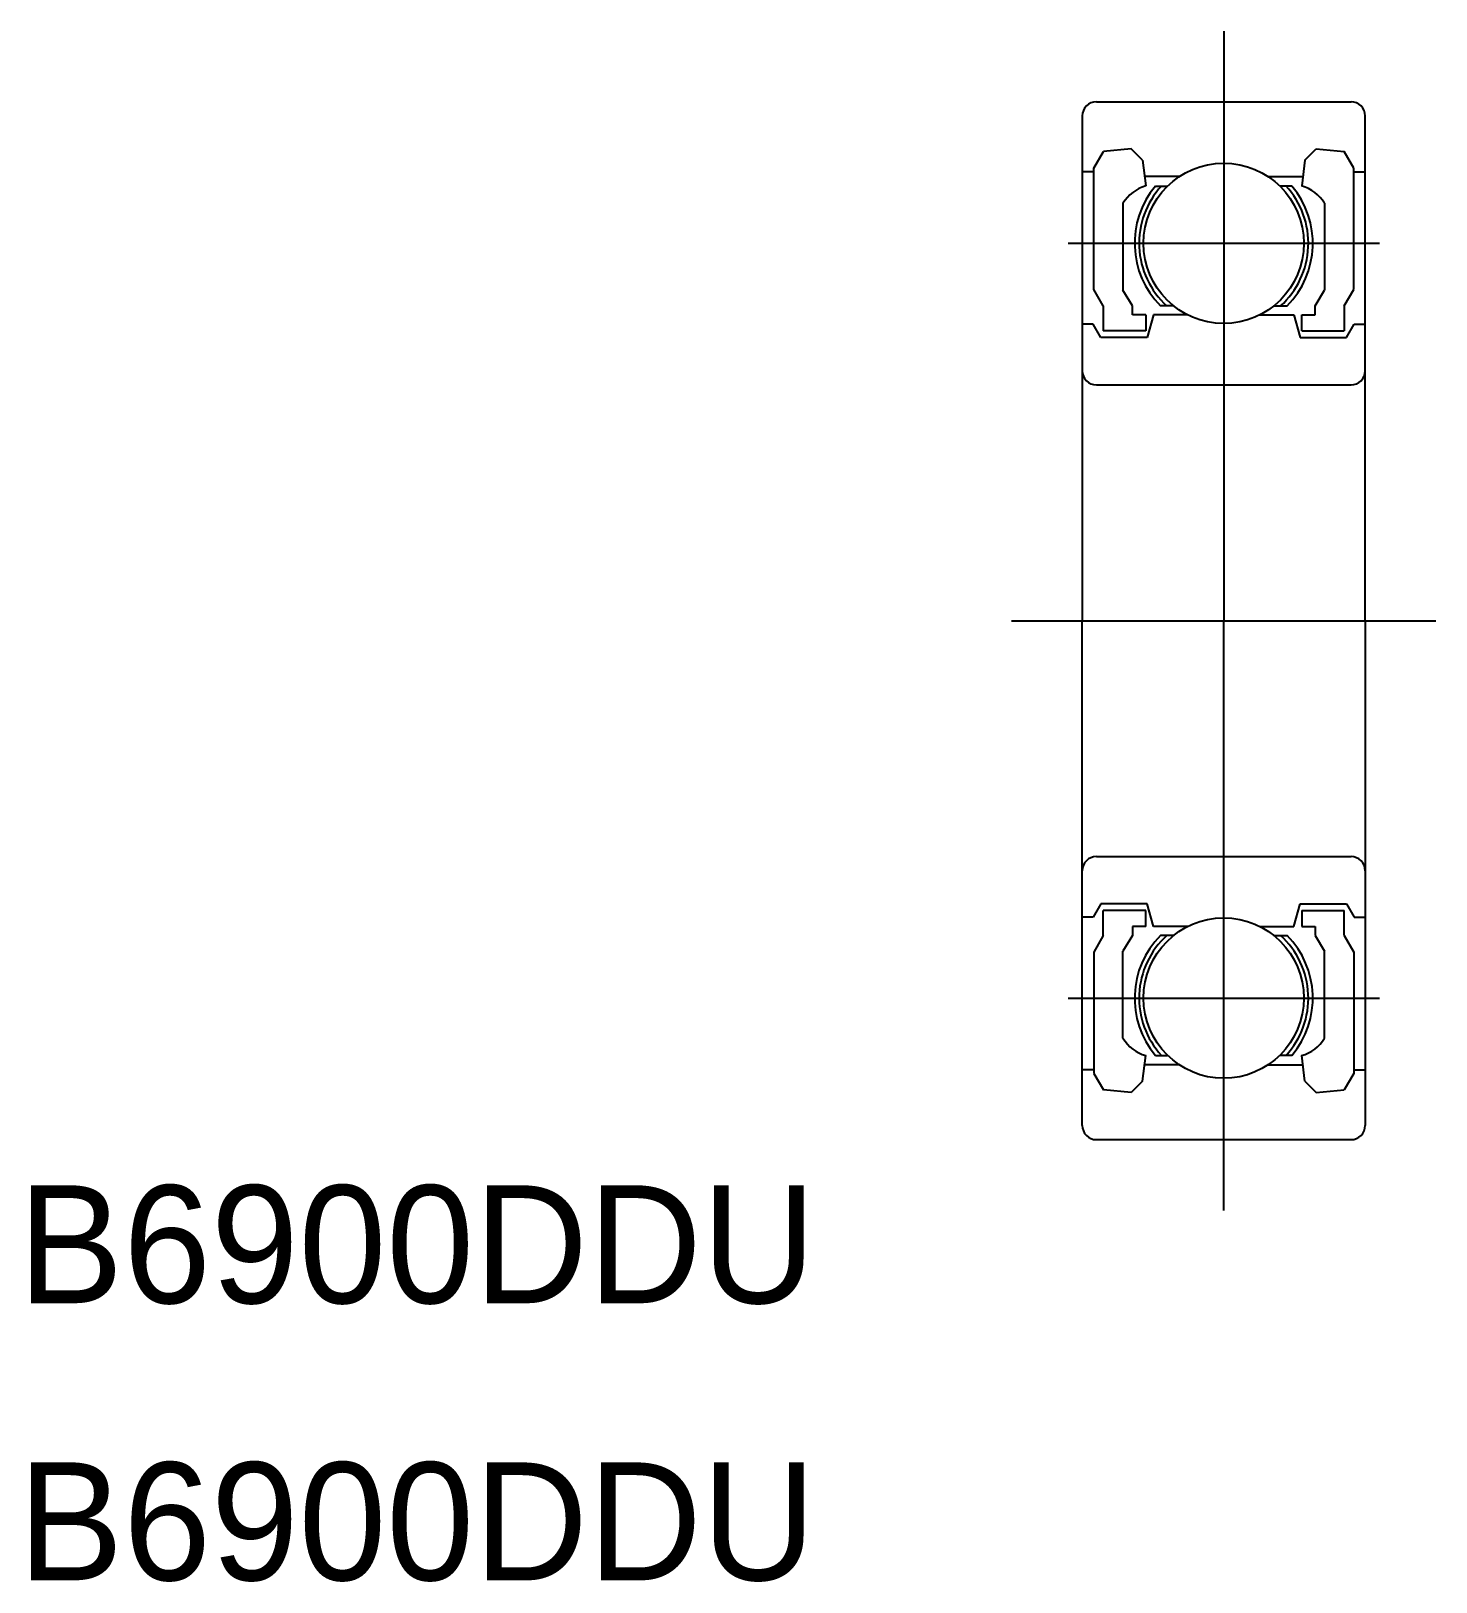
# Model space of a CAD drawing. Extents: x 731.6 to 761.3, y 605.8 to 638.7.
import ezdxf

# ---------------------------------------------------------------- set-up
doc = ezdxf.new("R2010")
doc.units = 0
doc.linetypes.add('CENTER', pattern=[50.8, 31.75, -6.35, 6.35, -6.35])
doc.layers.get('0').update_dxf_attribs({"linetype": 'CONTINUOUS'})
doc.layers.add('CENTER', color=1, linetype='CENTER')

# ---------------------------------------------------------------- blocks, each defined once
blk = doc.blocks.new('*U2')
at = {"color": 7, "linetype": 'CONTINUOUS'}
blk.add_text('B6900DDU', height=2.5, dxfattribs=at).set_placement((731.289, 611.724))
blk = doc.blocks.new('*U3')
at = {"color": 7, "linetype": 'CONTINUOUS'}
blk.add_text('B6900DDU', height=2.5, dxfattribs=at).set_placement((731.289, 605.851))

msp = doc.modelspace()

# ---------------------------------------------------------------- linework, layer by layer
for p, q in [((754.15, 637.192), (759.55, 637.192)), ((753.85, 636.892), (753.85, 626.192)), ((759.85, 626.192), (759.85, 636.892)), ((755.403, 635.406), (755.66, 635.406)), ((755.403, 635.406), (755.66, 635.406)), ((758.297, 635.406), (758.04, 635.406)), ((758.297, 635.406), (758.04, 635.406)), ((756.083, 632.675), (755.363, 632.675)), ((755.789, 632.864), (755.507, 632.864)), ((757.617, 632.675), (758.337, 632.675)), ((757.911, 632.864), (758.193, 632.864)), ((754.15, 631.192), (759.55, 631.192)), ((753.85, 615.492), (753.85, 626.192)), ((759.85, 626.192), (759.85, 615.492)), ((754.15, 621.192), (759.55, 621.192)), ((756.083, 619.709), (755.363, 619.709)), ((755.789, 619.52), (755.507, 619.52)), ((757.617, 619.709), (758.337, 619.709)), ((757.911, 619.52), (758.193, 619.52)), ((755.403, 616.978), (755.66, 616.978)), ((755.403, 616.978), (755.66, 616.978)), ((758.297, 616.978), (758.04, 616.978)), ((758.297, 616.978), (758.04, 616.978)), ((754.15, 615.192), (759.55, 615.192))]:
    msp.add_line(p, q)
at = {"color": 7, "linetype": 'CONTINUOUS'}
for p, q in [((754.888, 636.192), (754.298, 636.14)), ((755.128, 635.952), (754.888, 636.192)), ((758.572, 635.952), (758.812, 636.192)), ((758.812, 636.192), (759.402, 636.14)), ((754.095, 635.787), (754.298, 636.14)), ((755.128, 635.952), (755.197, 635.41)), ((758.572, 635.952), (758.503, 635.41)), ((759.605, 635.787), (759.402, 636.14)), ((754.095, 635.71), (753.85, 635.71)), ((754.095, 633.216), (754.095, 635.787)), ((755.91, 635.608), (755.172, 635.608)), ((757.79, 635.608), (758.528, 635.608)), ((759.605, 633.216), (759.605, 635.787)), ((759.605, 635.71), (759.85, 635.71)), ((754.713, 635.042), (754.713, 633.196)), ((758.987, 635.042), (758.987, 633.196)), ((754.296, 632.864), (754.095, 633.216)), ((759.404, 632.864), (759.605, 633.216)), ((754.914, 632.864), (754.713, 633.196)), ((758.786, 632.864), (758.987, 633.196)), ((754.296, 632.864), (754.296, 632.333)), ((754.914, 632.675), (754.914, 632.864)), ((755.197, 632.675), (754.914, 632.675)), ((755.197, 632.675), (755.197, 632.333)), ((755.363, 632.675), (755.227, 632.192)), ((758.337, 632.675), (758.472, 632.192)), ((758.503, 632.333), (758.503, 632.675)), ((758.503, 632.675), (758.786, 632.675)), ((758.786, 632.675), (758.786, 632.864)), ((759.404, 632.864), (759.404, 632.333)), ((754.083, 632.475), (753.85, 632.475)), ((754.247, 632.192), (754.083, 632.475)), ((755.197, 632.333), (754.296, 632.333)), ((758.503, 632.333), (759.404, 632.333)), ((759.453, 632.192), (759.617, 632.475)), ((759.617, 632.475), (759.85, 632.475)), ((755.227, 632.192), (754.247, 632.192)), ((758.472, 632.192), (759.453, 632.192)), ((754.247, 620.192), (754.083, 619.909)), ((755.227, 620.192), (754.247, 620.192)), ((755.363, 619.709), (755.227, 620.192)), ((758.337, 619.709), (758.472, 620.192)), ((758.472, 620.192), (759.453, 620.192)), ((759.453, 620.192), (759.617, 619.909)), ((754.083, 619.909), (753.85, 619.909)), ((754.296, 619.52), (754.296, 620.05)), ((755.197, 620.05), (754.296, 620.05)), ((755.197, 619.709), (755.197, 620.05)), ((758.503, 620.05), (759.404, 620.05)), ((758.503, 620.05), (758.503, 619.709)), ((759.404, 619.52), (759.404, 620.05)), ((759.617, 619.909), (759.85, 619.909)), ((754.296, 619.52), (754.095, 619.168)), ((754.914, 619.52), (754.713, 619.188)), ((754.914, 619.709), (754.914, 619.52)), ((755.197, 619.709), (754.914, 619.709)), ((758.503, 619.709), (758.786, 619.709)), ((758.786, 619.709), (758.786, 619.52)), ((758.786, 619.52), (758.987, 619.188)), ((759.404, 619.52), (759.605, 619.168)), ((754.095, 619.168), (754.095, 616.596)), ((754.713, 617.342), (754.713, 619.188)), ((758.987, 617.342), (758.987, 619.188)), ((759.605, 619.168), (759.605, 616.596)), ((755.128, 616.431), (755.197, 616.974)), ((755.91, 616.775), (755.172, 616.775)), ((757.79, 616.775), (758.528, 616.775)), ((758.572, 616.431), (758.503, 616.974)), ((754.095, 616.674), (753.85, 616.674)), ((754.095, 616.596), (754.298, 616.244)), ((759.605, 616.596), (759.402, 616.244)), ((759.605, 616.674), (759.85, 616.674)), ((754.888, 616.192), (754.298, 616.244)), ((755.128, 616.431), (754.888, 616.192)), ((758.572, 616.431), (758.812, 616.192)), ((758.812, 616.192), (759.402, 616.244))]:
    msp.add_line(p, q, dxfattribs=at)
for centre in [(756.85, 634.192), (756.85, 618.192)]:
    msp.add_circle(centre, 1.7)
for centre, radius, start, end in [((754.15, 636.892), 0.3, 90, 180), ((759.55, 636.892), 0.3, 0, 90), ((756.85, 634.192), 1.889, 139.9948, 224.6902), ((756.85, 634.192), 1.794, 137.4143, 227.756), ((756.85, 634.192), 1.794, 312.244, 42.5857), ((756.85, 634.192), 1.889, 315.3098, 40.0052), ((754.15, 631.492), 0.3, 180, 270), ((759.55, 631.492), 0.3, 270, 0), ((754.15, 620.892), 0.3, 90, 180), ((759.55, 620.892), 0.3, 0, 90), ((756.85, 618.192), 1.889, 135.3098, 220.0052), ((756.85, 618.192), 1.794, 132.244, 222.5857), ((756.85, 618.192), 1.794, 317.4143, 47.756), ((756.85, 618.192), 1.889, 319.9948, 44.6902), ((754.15, 615.492), 0.3, 180, 270), ((759.55, 615.492), 0.3, 270, 0)]:
    msp.add_arc(centre, radius, start, end)
for centre, start, end in [((755.435, 634.594), 106.2645, 148.2193), ((758.264, 634.594), 31.7807, 73.7355), ((755.435, 617.789), 211.7807, 253.7355), ((758.264, 617.789), 286.2645, 328.2193)]:
    msp.add_arc(centre, 0.85, start, end, dxfattribs=at)
at = {"layer": 'CENTER', "color": 1, "linetype": 'CENTER'}
for p, q in [((756.85, 638.692), (756.85, 626.192)), ((753.55, 634.192), (760.15, 634.192)), ((752.35, 626.192), (761.35, 626.192)), ((752.35, 626.192), (761.35, 626.192)), ((752.35, 626.192), (761.35, 626.192)), ((756.85, 613.692), (756.85, 626.192)), ((753.55, 618.192), (760.15, 618.192))]:
    msp.add_line(p, q, dxfattribs=at)

# ---------------------------------------------------------------- block references
at = {"color": 7, "linetype": 'CONTINUOUS'}
for name in ['*U2', '*U3']:
    msp.add_blockref(name, (0, 0), dxfattribs=at)

doc.saveas('drawing.dxf')
